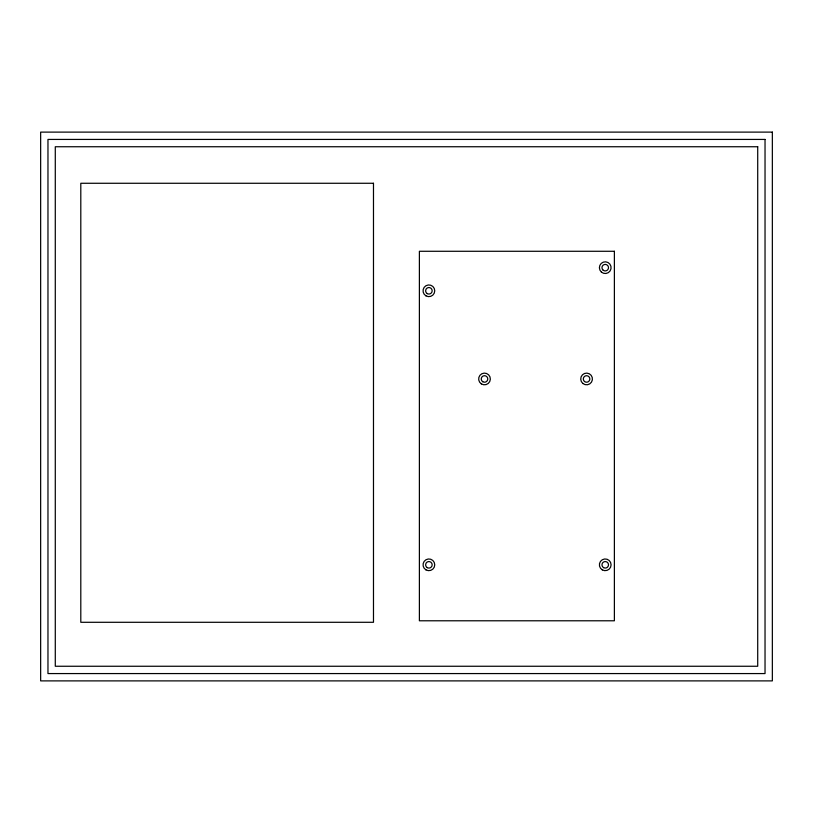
<?xml version="1.0" encoding="UTF-8"?>
<svg xmlns="http://www.w3.org/2000/svg" width="813" height="813" viewBox="0 0 813 813"><rect width="100%" height="100%" fill="white"/><g stroke="black" fill="none" stroke-linecap="round" stroke-linejoin="round"><path stroke-width="1.22" d="M772.35 132.113L40.65 132.113L40.65 680.888L772.35 680.888L772.35 132.113M765.033 139.429L47.967 139.429L47.967 673.571L765.033 673.571L765.033 139.429M757.716 146.747L55.284 146.747L55.284 666.254L757.716 666.254L757.716 146.747M373.482 183.271L80.802 183.271L80.802 622.291L373.482 622.291L373.482 183.271M614.384 251.278L419.386 251.278L419.386 620.786L614.384 620.786L614.384 251.278M425.971 569.883A5.854 5.854 0 0 0 434.752 564.811A5.854 5.854 0 0 0 425.971 559.74A5.854 5.854 0 0 0 425.971 569.883M602.311 569.883A5.854 5.854 0 0 0 611.091 564.811A5.854 5.854 0 0 0 602.311 559.74A5.854 5.854 0 0 0 602.311 569.883M481.347 383.888A5.854 5.854 0 0 0 490.351 379.234A5.854 5.854 0 0 0 481.814 373.767A5.854 5.854 0 0 0 481.347 383.888M582.88 383.502A5.854 5.854 0 0 0 592.352 379.895A5.854 5.854 0 0 0 584.486 373.492A5.854 5.854 0 0 0 582.88 383.502M425.971 295.861A5.854 5.854 0 0 0 434.752 290.79A5.854 5.854 0 0 0 425.971 285.719A5.854 5.854 0 0 0 425.971 295.861M601.417 272.101A5.854 5.854 0 0 0 610.99 268.768A5.854 5.854 0 0 0 603.307 262.142A5.854 5.854 0 0 0 601.417 272.101M427.262 293.625A3.272 3.272 0 0 0 432.17 290.79A3.272 3.272 0 0 0 427.262 287.965A3.272 3.272 0 0 0 427.262 293.625M603.104 270.15A3.272 3.272 0 0 0 608.449 268.28A3.272 3.272 0 0 0 604.161 264.581A3.272 3.272 0 0 0 603.104 270.15M584.517 381.5A3.272 3.272 0 0 0 589.801 379.478A3.272 3.272 0 0 0 585.411 375.911A3.272 3.272 0 0 0 584.517 381.5M482.739 381.714A3.272 3.272 0 0 0 487.77 379.112A3.272 3.272 0 0 0 483.003 376.063A3.272 3.272 0 0 0 482.739 381.714M427.262 567.647A3.272 3.272 0 0 0 432.17 564.811A3.272 3.272 0 0 0 427.262 561.986A3.272 3.272 0 0 0 427.262 567.647M603.602 567.647A3.272 3.272 0 0 0 608.51 564.811A3.272 3.272 0 0 0 603.602 561.986A3.272 3.272 0 0 0 603.602 567.647"/></g></svg>
